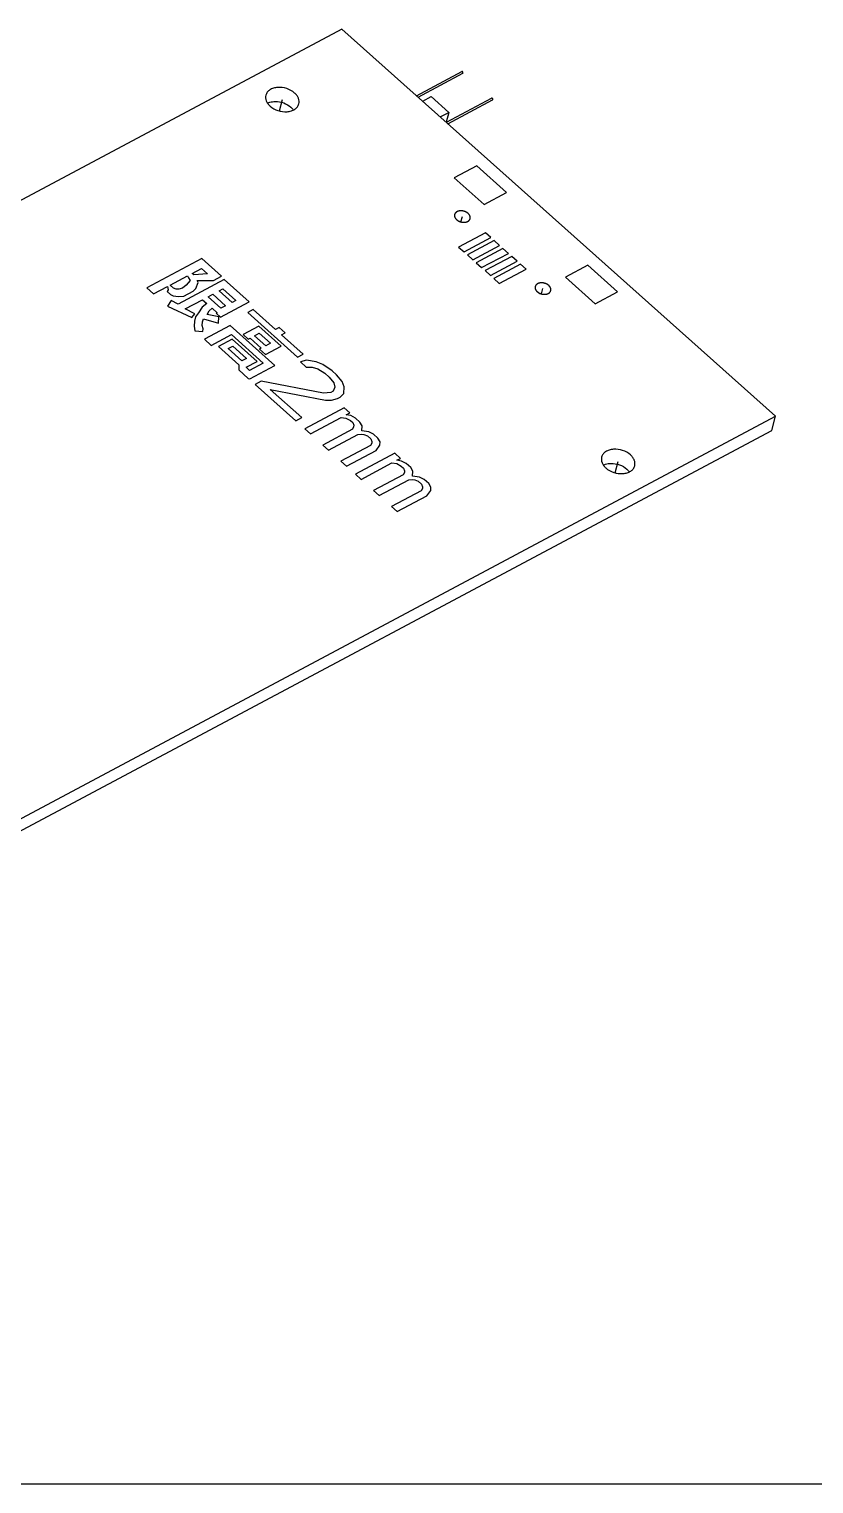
# Model space of a CAD drawing. Header units: millimetres. Extents: x 0 to 297, y 0 to 210.
# Drawn here: x 42 to 69.3, y 0 to 50.5 of the extents above; entities that cross this region are included whole.
import ezdxf

# ---------------------------------------------------------------- set-up
doc = ezdxf.new("R2010")
doc.units = ezdxf.units.MM
doc.header["$LTSCALE"] = 16.335
doc.layers.get('0').update_dxf_attribs({"linetype": 'CONTINUOUS'})

msp = doc.modelspace()

# ---------------------------------------------------------------- linework, layer by layer
at = {"color": 7, "linetype": 'Continuous'}
for p, q in [((52.88, 50.52), (29.958, 38.301)), ((67.933, 37.075), (52.88, 50.52)), ((55.469, 48.208), (57.042, 49.047)), ((55.524, 48.158), (57.075, 48.985)), ((57.082, 48.995), (57.083, 48.999)), ((55.682, 48.017), (55.975, 48.174)), ((55.975, 48.174), (56.587, 47.627)), ((56.504, 47.284), (58.077, 48.122)), ((56.559, 47.234), (58.11, 48.061)), ((58.117, 48.071), (58.118, 48.075)), ((56.294, 47.471), (56.587, 47.627)), ((56.587, 47.627), (56.498, 47.289)), ((28.263, 15.928), (67.933, 37.075)), ((67.805, 36.584), (67.933, 37.075)), ((28.134, 15.436), (67.805, 36.584)), ((0, 0), (297, 0))]:
    msp.add_line(p, q, dxfattribs=at)
at = {"color": 40, "linetype": 'Continuous'}
for p, q in [((50.704, 47.678), (50.808, 48.074)), ((57.559, 45.768), (56.78, 45.354)), ((58.594, 44.844), (57.559, 45.768)), ((56.78, 45.354), (57.815, 44.429)), ((57.815, 44.429), (58.594, 44.844)), ((57.012, 43.825), (57.061, 44.011)), ((57.861, 43.447), (56.932, 42.952)), ((56.932, 42.952), (57.12, 42.784)), ((57.12, 42.784), (58.049, 43.279)), ((58.166, 43.174), (57.237, 42.679)), ((57.426, 42.511), (58.355, 43.006)), ((58.049, 43.279), (57.861, 43.447)), ((58.355, 43.006), (58.166, 43.174)), ((48.011, 42.557), (46.098, 41.538)), ((48.698, 41.944), (48.011, 42.557)), ((57.237, 42.679), (57.426, 42.511)), ((58.472, 42.901), (57.543, 42.406)), ((57.731, 42.237), (58.66, 42.733)), ((58.778, 42.628), (57.849, 42.132)), ((58.037, 41.964), (58.966, 42.46)), ((58.66, 42.733), (58.472, 42.901)), ((58.966, 42.46), (58.778, 42.628)), ((46.911, 41.63), (47.516, 41.953)), ((47.516, 41.953), (47.544, 41.883)), ((47.676, 42.038), (47.995, 42.208)), ((47.736, 41.985), (47.676, 42.038)), ((48.204, 42.021), (47.736, 41.985)), ((47.995, 42.208), (48.204, 42.021)), ((48.411, 41.791), (48.698, 41.944)), ((57.543, 42.406), (57.731, 42.237)), ((57.849, 42.132), (58.037, 41.964)), ((59.084, 42.355), (58.155, 41.859)), ((58.343, 41.691), (59.272, 42.186)), ((59.272, 42.186), (59.084, 42.355)), ((61.416, 42.323), (60.638, 41.908)), ((62.451, 41.399), (61.416, 42.323)), ((46.098, 41.538), (46.337, 41.324)), ((46.337, 41.324), (46.815, 41.579)), ((46.841, 41.465), (46.807, 41.405)), ((46.815, 41.579), (46.841, 41.465)), ((47.03, 41.523), (46.911, 41.63)), ((47.122, 41.487), (47.03, 41.523)), ((47.215, 41.494), (47.122, 41.487)), ((48.785, 41.82), (47.191, 40.97)), ((47.341, 41.519), (47.215, 41.494)), ((47.471, 41.63), (47.341, 41.519)), ((47.602, 41.786), (47.471, 41.63)), ((47.544, 41.883), (47.602, 41.786)), ((47.709, 41.417), (47.807, 41.512)), ((47.807, 41.512), (47.879, 41.72)), ((47.851, 41.791), (48.411, 41.791)), ((47.879, 41.72), (47.851, 41.791)), ((48.612, 41.429), (48.739, 41.497)), ((49.06, 41.029), (48.612, 41.429)), ((48.739, 41.497), (49.187, 41.097)), ((49.652, 41.047), (48.785, 41.82)), ((58.155, 41.859), (58.343, 41.691)), ((59.812, 41.324), (59.861, 41.51)), ((60.638, 41.908), (61.673, 40.984)), ((46.807, 41.405), (46.926, 41.298)), ((46.948, 41.096), (46.815, 40.897)), ((46.926, 41.298), (47.018, 41.261)), ((47.191, 40.97), (46.948, 41.096)), ((47.018, 41.261), (47.203, 41.232)), ((47.203, 41.232), (47.391, 41.247)), ((47.391, 41.247), (47.709, 41.417)), ((47.432, 40.801), (48.038, 41.124)), ((48.187, 40.99), (48.026, 40.862)), ((48.038, 41.124), (48.187, 40.99)), ((48.229, 41.226), (48.389, 41.311)), ((48.677, 40.825), (48.229, 41.226)), ((48.389, 41.311), (48.837, 40.91)), ((48.663, 40.52), (49.652, 41.047)), ((49.187, 41.097), (49.06, 41.029)), ((61.673, 40.984), (62.451, 41.399)), ((46.815, 40.897), (47.667, 40.5)), ((47.767, 40.638), (47.432, 40.801)), ((47.667, 40.5), (47.767, 40.638)), ((47.793, 40.524), (47.755, 40.376)), ((47.892, 40.663), (47.793, 40.524)), ((48.026, 40.862), (47.892, 40.663)), ((48.034, 40.354), (48.07, 40.459)), ((48.07, 40.459), (48.591, 40.311)), ((48.201, 40.614), (48.269, 40.735)), ((48.601, 40.529), (48.201, 40.614)), ((48.269, 40.735), (48.367, 40.83)), ((48.367, 40.83), (48.546, 40.67)), ((48.546, 40.67), (48.514, 40.653)), ((48.514, 40.653), (48.663, 40.52)), ((48.591, 40.311), (48.601, 40.529)), ((48.837, 40.91), (48.677, 40.825)), ((49.795, 40.782), (49.604, 40.68)), ((49.604, 40.68), (51.336, 39.133)), ((50.571, 40.089), (49.795, 40.782)), ((47.755, 40.376), (47.747, 40.201)), ((47.747, 40.201), (47.77, 40.044)), ((47.77, 40.044), (48.049, 40.022)), ((48.028, 40.223), (48.034, 40.354)), ((48.053, 40.109), (48.028, 40.223)), ((48.049, 40.022), (48.053, 40.109)), ((48.992, 40.226), (48.099, 39.75)), ((50.545, 38.839), (48.992, 40.226)), ((49.986, 40.202), (49.444, 39.913)), ((49.444, 39.913), (49.623, 39.753)), ((49.846, 39.872), (50.006, 39.957)), ((50.762, 39.509), (49.986, 40.202)), ((50.006, 39.957), (50.394, 39.611)), ((50.699, 40.157), (50.571, 40.089)), ((50.908, 39.97), (50.699, 40.157)), ((50.781, 39.902), (50.908, 39.97)), ((48.099, 39.75), (48.338, 39.537)), ((48.338, 39.537), (49.039, 39.911)), ((49.063, 39.753), (48.585, 39.498)), ((48.585, 39.498), (49.302, 38.858)), ((48.924, 39.423), (49.083, 39.508)), ((49.402, 38.996), (48.924, 39.423)), ((49.039, 39.911), (50.145, 38.924)), ((49.929, 38.98), (49.063, 39.753)), ((49.083, 39.508), (49.561, 39.081)), ((49.623, 39.753), (49.687, 39.787)), ((49.687, 39.787), (50.075, 39.441)), ((50.234, 39.526), (49.846, 39.872)), ((50.075, 39.441), (50.011, 39.407)), ((50.011, 39.407), (50.22, 39.22)), ((50.22, 39.22), (50.762, 39.509)), ((50.394, 39.611), (50.234, 39.526)), ((51.527, 39.235), (50.781, 39.902)), ((49.561, 39.081), (49.402, 38.996)), ((49.547, 38.776), (49.929, 38.98)), ((50.145, 38.924), (49.666, 38.669)), ((51.336, 39.133), (51.527, 39.235)), ((51.649, 39.018), (51.439, 38.962)), ((51.439, 38.962), (51.635, 38.786)), ((51.977, 38.969), (51.649, 39.018)), ((52.219, 38.874), (51.977, 38.969)), ((49.302, 38.858), (49.294, 38.683)), ((49.294, 38.683), (49.622, 38.39)), ((49.666, 38.669), (49.547, 38.776)), ((49.684, 38.38), (50.545, 38.839)), ((51.635, 38.786), (51.842, 38.785)), ((51.842, 38.785), (52.045, 38.725)), ((52.045, 38.725), (52.283, 38.573)), ((52.536, 38.652), (52.219, 38.874)), ((52.283, 38.573), (52.44, 38.433)), ((52.44, 38.433), (52.594, 38.235)), ((52.693, 38.512), (52.536, 38.652)), ((52.886, 38.279), (52.693, 38.512)), ((49.622, 38.39), (49.684, 38.38)), ((50.075, 38.29), (49.861, 38.176)), ((49.861, 38.176), (51.273, 36.916)), ((52.241, 37.88), (50.075, 38.29)), ((50.389, 38.01), (52.309, 37.636)), ((51.486, 37.03), (50.389, 38.01)), ((52.49, 37.901), (52.241, 37.88)), ((52.576, 37.946), (52.49, 37.901)), ((52.626, 38.085), (52.576, 37.946)), ((52.594, 38.235), (52.626, 38.085)), ((52.957, 38.093), (52.886, 38.279)), ((52.943, 37.862), (52.957, 38.093)), ((52.309, 37.636), (52.515, 37.634)), ((52.515, 37.634), (52.726, 37.691)), ((52.726, 37.691), (52.811, 37.736)), ((52.811, 37.736), (52.943, 37.862)), ((51.273, 36.916), (51.486, 37.03)), ((52.954, 37.365), (51.586, 36.636)), ((51.782, 36.461), (52.851, 37.03)), ((52.851, 37.03), (53.014, 37.006)), ((53.15, 37.19), (52.954, 37.365)), ((53.014, 37.006), (53.175, 36.924)), ((53.022, 37.121), (53.15, 37.19)), ((53.185, 37.097), (53.022, 37.121)), ((53.175, 36.924), (53.253, 36.854)), ((53.346, 37.015), (53.185, 37.097)), ((53.503, 36.875), (53.346, 37.015)), ((51.586, 36.636), (51.782, 36.461)), ((53.239, 36.622), (52.213, 36.076)), ((52.409, 35.901), (53.435, 36.447)), ((53.285, 36.703), (53.239, 36.622)), ((53.253, 36.854), (53.289, 36.761)), ((53.289, 36.761), (53.285, 36.703)), ((53.435, 36.447), (53.56, 36.458)), ((53.577, 36.747), (53.503, 36.875)), ((53.56, 36.458), (53.642, 36.446)), ((53.567, 36.573), (53.577, 36.747)), ((53.813, 36.537), (53.567, 36.573)), ((53.642, 36.446), (53.763, 36.398)), ((53.763, 36.398), (53.88, 36.293)), ((53.973, 36.455), (53.813, 36.537)), ((54.13, 36.314), (53.973, 36.455)), ((52.213, 36.076), (52.409, 35.901)), ((53.866, 36.062), (52.841, 35.515)), ((53.037, 35.34), (54.062, 35.887)), ((53.913, 36.143), (53.866, 36.062)), ((53.88, 36.293), (53.916, 36.201)), ((53.916, 36.201), (53.913, 36.143)), ((54.062, 35.887), (54.198, 36.071)), ((54.205, 36.187), (54.13, 36.314)), ((54.198, 36.071), (54.205, 36.187)), ((52.841, 35.515), (53.037, 35.34)), ((54.718, 35.789), (53.35, 35.06)), ((53.546, 34.885), (54.615, 35.455)), ((54.615, 35.455), (54.779, 35.43)), ((54.914, 35.614), (54.718, 35.789)), ((54.779, 35.43), (54.939, 35.348)), ((54.786, 35.546), (54.914, 35.614)), ((54.949, 35.521), (54.786, 35.546)), ((55.11, 35.439), (54.949, 35.521)), ((55.267, 35.299), (55.11, 35.439)), ((62.37, 35.111), (62.473, 35.506)), ((53.35, 35.06), (53.546, 34.885)), ((55.003, 35.047), (53.977, 34.5)), ((54.173, 34.325), (55.199, 34.872)), ((54.939, 35.348), (55.017, 35.278)), ((55.049, 35.127), (55.003, 35.047)), ((55.017, 35.278), (55.053, 35.185)), ((55.053, 35.185), (55.049, 35.127)), ((55.199, 34.872), (55.324, 34.882)), ((55.342, 35.171), (55.267, 35.299)), ((55.324, 34.882), (55.406, 34.87)), ((55.331, 34.998), (55.342, 35.171)), ((55.577, 34.961), (55.331, 34.998)), ((55.406, 34.87), (55.527, 34.823)), ((55.737, 34.879), (55.577, 34.961)), ((55.894, 34.739), (55.737, 34.879)), ((53.977, 34.5), (54.173, 34.325)), ((55.63, 34.487), (54.605, 33.94)), ((55.527, 34.823), (55.645, 34.718)), ((55.677, 34.567), (55.63, 34.487)), ((55.645, 34.718), (55.68, 34.625)), ((55.68, 34.625), (55.677, 34.567)), ((55.826, 34.312), (55.962, 34.495)), ((55.969, 34.611), (55.894, 34.739)), ((55.962, 34.495), (55.969, 34.611)), ((54.605, 33.94), (54.801, 33.765)), ((54.801, 33.765), (55.826, 34.312))]:
    msp.add_line(p, q, dxfattribs=at)
at = {"color": 7, "linetype": 'Continuous'}
for points, knots in [([(57.073, 49.031), (57.071, 49.034), (57.066, 49.04), (57.058, 49.046), (57.05, 49.049), (57.044, 49.048), (57.042, 49.047)], [0, 0, 0, 0, 0.307619, 0.580381, 0.807737, 1, 1, 1, 1]), ([(57.083, 48.999), (57.083, 49.002), (57.083, 49.013), (57.078, 49.024), (57.073, 49.031)], [0, 0, 0, 0, 0.226226, 1, 1, 1, 1]), ([(51.235, 48.301), (51.157, 48.371), (50.964, 48.474), (50.699, 48.51), (50.498, 48.474), (50.373, 48.418), (50.278, 48.334), (50.242, 48.261), (50.232, 48.225)], [0, 0, 0, 0, 0.271165, 0.549171, 0.678259, 0.795688, 0.901558, 1, 1, 1, 1]), ([(57.075, 48.985), (57.076, 48.986), (57.079, 48.988), (57.081, 48.992), (57.082, 48.995)], [0, 0, 0, 0, 0.233282, 1, 1, 1, 1]), ([(50.232, 48.225), (50.224, 48.194), (50.219, 48.127), (50.243, 48.026), (50.299, 47.93), (50.351, 47.873), (50.381, 47.846)], [0, 0, 0, 0, 0.224493, 0.461332, 0.719166, 1, 1, 1, 1]), ([(50.375, 47.978), (50.434, 47.996), (50.598, 48.018), (50.857, 47.973), (51.034, 47.874), (51.106, 47.81)], [0, 0, 0, 0, 0.24041, 0.626635, 1, 1, 1, 1]), ([(51.383, 47.923), (51.391, 47.954), (51.397, 48.021), (51.372, 48.122), (51.317, 48.218), (51.264, 48.275), (51.235, 48.301)], [0, 0, 0, 0, 0.224493, 0.461332, 0.719166, 1, 1, 1, 1]), ([(58.108, 48.107), (58.106, 48.11), (58.101, 48.116), (58.093, 48.122), (58.085, 48.125), (58.079, 48.124), (58.077, 48.122)], [0, 0, 0, 0, 0.307619, 0.580381, 0.807737, 1, 1, 1, 1]), ([(58.118, 48.075), (58.118, 48.077), (58.118, 48.089), (58.113, 48.1), (58.108, 48.107)], [0, 0, 0, 0, 0.226226, 1, 1, 1, 1]), ([(58.11, 48.061), (58.111, 48.061), (58.114, 48.064), (58.116, 48.068), (58.117, 48.071)], [0, 0, 0, 0, 0.233282, 1, 1, 1, 1]), ([(50.293, 47.946), (50.299, 47.949), (50.326, 47.962), (50.354, 47.972), (50.375, 47.978)], [0, 0, 0, 0, 0.244151, 1, 1, 1, 1]), ([(50.381, 47.846), (50.459, 47.777), (50.651, 47.673), (50.917, 47.637), (51.118, 47.673), (51.243, 47.73), (51.337, 47.814), (51.374, 47.887), (51.383, 47.923)], [0, 0, 0, 0, 0.271165, 0.549171, 0.678259, 0.795688, 0.901558, 1, 1, 1, 1]), ([(51.106, 47.81), (51.115, 47.802), (51.147, 47.772), (51.176, 47.737), (51.194, 47.71)], [0, 0, 0, 0, 0.258064, 1, 1, 1, 1]), ([(56.79, 44.082), (56.786, 44.067), (56.783, 44.036), (56.8, 43.97), (56.833, 43.928), (56.86, 43.904)], [0, 0, 0, 0, 0.225209, 0.462967, 1, 1, 1, 1]), ([(57.262, 44.118), (57.225, 44.151), (57.134, 44.199), (57.009, 44.216), (56.915, 44.199), (56.856, 44.173), (56.811, 44.133), (56.794, 44.099), (56.79, 44.082)], [0, 0, 0, 0, 0.271222, 0.549202, 0.678281, 0.795696, 0.90156, 1, 1, 1, 1]), ([(57.332, 43.94), (57.335, 43.955), (57.338, 43.986), (57.322, 44.052), (57.288, 44.094), (57.262, 44.118)], [0, 0, 0, 0, 0.225209, 0.462967, 1, 1, 1, 1]), ([(56.86, 43.904), (56.897, 43.871), (56.987, 43.822), (57.112, 43.806), (57.207, 43.822), (57.266, 43.849), (57.31, 43.889), (57.327, 43.923), (57.332, 43.94)], [0, 0, 0, 0, 0.271222, 0.549202, 0.678281, 0.795696, 0.90156, 1, 1, 1, 1]), ([(59.59, 41.581), (59.586, 41.566), (59.584, 41.535), (59.6, 41.469), (59.633, 41.427), (59.66, 41.403)], [0, 0, 0, 0, 0.225209, 0.462967, 1, 1, 1, 1]), ([(60.062, 41.617), (60.025, 41.65), (59.934, 41.699), (59.809, 41.715), (59.715, 41.699), (59.656, 41.672), (59.611, 41.632), (59.594, 41.598), (59.59, 41.581)], [0, 0, 0, 0, 0.271222, 0.549202, 0.678281, 0.795696, 0.90156, 1, 1, 1, 1]), ([(59.66, 41.403), (59.697, 41.37), (59.787, 41.322), (59.912, 41.305), (60.007, 41.322), (60.066, 41.348), (60.11, 41.388), (60.127, 41.422), (60.132, 41.439)], [0, 0, 0, 0, 0.271222, 0.549202, 0.678281, 0.795696, 0.90156, 1, 1, 1, 1]), ([(60.132, 41.439), (60.136, 41.454), (60.138, 41.485), (60.122, 41.551), (60.088, 41.593), (60.062, 41.617)], [0, 0, 0, 0, 0.225209, 0.462967, 1, 1, 1, 1]), ([(62.9, 35.734), (62.822, 35.804), (62.63, 35.907), (62.364, 35.943), (62.163, 35.907), (62.038, 35.85), (61.944, 35.766), (61.907, 35.694), (61.898, 35.657)], [0, 0, 0, 0, 0.271165, 0.549171, 0.678259, 0.795688, 0.901558, 1, 1, 1, 1]), ([(61.898, 35.657), (61.889, 35.626), (61.884, 35.559), (61.909, 35.459), (61.964, 35.362), (62.017, 35.305), (62.046, 35.279)], [0, 0, 0, 0, 0.224493, 0.461332, 0.719166, 1, 1, 1, 1]), ([(61.958, 35.379), (61.965, 35.382), (61.991, 35.394), (62.018, 35.404), (62.038, 35.41)], [0, 0, 0, 0, 0.244274, 1, 1, 1, 1]), ([(62.038, 35.41), (62.098, 35.428), (62.261, 35.451), (62.522, 35.406), (62.699, 35.307), (62.771, 35.242)], [0, 0, 0, 0, 0.240232, 0.626491, 1, 1, 1, 1]), ([(63.049, 35.356), (63.057, 35.387), (63.062, 35.453), (63.037, 35.554), (62.982, 35.651), (62.93, 35.707), (62.9, 35.734)], [0, 0, 0, 0, 0.224493, 0.461333, 0.71917, 1, 1, 1, 1]), ([(62.046, 35.279), (62.124, 35.209), (62.317, 35.106), (62.582, 35.07), (62.783, 35.106), (62.908, 35.162), (63.003, 35.246), (63.039, 35.319), (63.049, 35.356)], [0, 0, 0, 0, 0.271166, 0.549188, 0.678265, 0.795685, 0.901555, 1, 1, 1, 1]), ([(62.771, 35.242), (62.78, 35.235), (62.812, 35.204), (62.841, 35.17), (62.86, 35.143)], [0, 0, 0, 0, 0.258068, 1, 1, 1, 1])]:
    msp.add_open_spline(points, degree=3, knots=knots, dxfattribs=at)
at = {"color": 40, "linetype": 'Continuous'}
for points, knots in [([(57.262, 44.118), (57.257, 44.122), (57.246, 44.129), (57.234, 44.139), (57.224, 44.146), (57.217, 44.151), (57.211, 44.154), (57.205, 44.157), (57.198, 44.161), (57.189, 44.166), (57.18, 44.17), (57.173, 44.174), (57.167, 44.177), (57.162, 44.179), (57.158, 44.181), (57.151, 44.183), (57.14, 44.187), (57.127, 44.191), (57.116, 44.195), (57.11, 44.197), (57.107, 44.198), (57.102, 44.199), (57.094, 44.2), (57.081, 44.202), (57.069, 44.205), (57.059, 44.207), (57.055, 44.207), (57.052, 44.208), (57.048, 44.208), (57.043, 44.208), (57.034, 44.208), (57.024, 44.209), (57.014, 44.209), (57.006, 44.209), (56.999, 44.21), (56.994, 44.21), (56.99, 44.209), (56.983, 44.209), (56.975, 44.207), (56.966, 44.206), (56.956, 44.205), (56.948, 44.204), (56.942, 44.203), (56.938, 44.203), (56.935, 44.202), (56.932, 44.201), (56.927, 44.199), (56.92, 44.197), (56.912, 44.194), (56.903, 44.191), (56.896, 44.189), (56.891, 44.188), (56.888, 44.187), (56.886, 44.185), (56.883, 44.184), (56.878, 44.181), (56.872, 44.177), (56.865, 44.173), (56.858, 44.169), (56.853, 44.166), (56.849, 44.164), (56.847, 44.163), (56.846, 44.162), (56.844, 44.16), (56.842, 44.158), (56.836, 44.153), (56.83, 44.146), (56.824, 44.14), (56.82, 44.137), (56.818, 44.135), (56.816, 44.133), (56.815, 44.132), (56.815, 44.131), (56.814, 44.13), (56.812, 44.127), (56.809, 44.122), (56.806, 44.116), (56.802, 44.11), (56.799, 44.104), (56.797, 44.1), (56.794, 44.096), (56.793, 44.09), (56.791, 44.081), (56.789, 44.069), (56.787, 44.06), (56.786, 44.055)], [0, 0, 0, 0, 0.03125, 0.0625, 0.078125, 0.09375, 0.101562, 0.109375, 0.125, 0.140625, 0.15625, 0.171875, 0.179688, 0.1875, 0.195312, 0.203125, 0.21875, 0.25, 0.265625, 0.273438, 0.277344, 0.28125, 0.296875, 0.3125, 0.34375, 0.351562, 0.359375, 0.363281, 0.367188, 0.375, 0.390625, 0.40625, 0.421875, 0.4375, 0.445312, 0.453125, 0.460938, 0.46875, 0.484375, 0.5, 0.515625, 0.53125, 0.539062, 0.546875, 0.550781, 0.554688, 0.5625, 0.578125, 0.59375, 0.609375, 0.625, 0.632812, 0.636719, 0.640625, 0.648438, 0.65625, 0.671875, 0.6875, 0.703125, 0.71875, 0.722656, 0.726562, 0.730469, 0.734375, 0.742188, 0.75, 0.78125, 0.796875, 0.804688, 0.8125, 0.816406, 0.818359, 0.820312, 0.824219, 0.828125, 0.84375, 0.859375, 0.875, 0.890625, 0.898438, 0.90625, 0.921875, 0.9375, 0.96875, 1, 1, 1, 1]), ([(56.786, 44.055), (56.786, 44.052), (56.786, 44.048), (56.786, 44.042), (56.786, 44.037), (56.786, 44.032), (56.787, 44.027), (56.788, 44.022), (56.789, 44.017), (56.79, 44.012), (56.791, 44.007), (56.793, 44.003), (56.794, 43.998), (56.796, 43.993), (56.799, 43.986), (56.801, 43.981), (56.802, 43.978)], [0, 0, 0, 0, 0.125, 0.1875, 0.25, 0.3125, 0.375, 0.4375, 0.5, 0.5625, 0.625, 0.6875, 0.75, 0.8125, 0.875, 1, 1, 1, 1]), ([(56.802, 43.978), (56.806, 43.972), (56.81, 43.962), (56.817, 43.952), (56.822, 43.946), (56.824, 43.943), (56.825, 43.941)], [0, 0, 0, 0, 0.5, 0.75, 0.875, 1, 1, 1, 1]), ([(57.311, 43.896), (57.313, 43.9), (57.316, 43.906), (57.321, 43.915), (57.323, 43.92), (57.326, 43.924), (57.327, 43.927), (57.328, 43.929), (57.329, 43.931), (57.329, 43.935), (57.331, 43.941), (57.332, 43.948), (57.333, 43.955), (57.335, 43.961), (57.335, 43.965), (57.336, 43.967), (57.335, 43.97), (57.335, 43.973), (57.335, 43.98), (57.334, 43.989), (57.333, 43.997), (57.333, 44.001), (57.333, 44.004), (57.333, 44.005), (57.332, 44.007), (57.331, 44.01), (57.33, 44.014), (57.327, 44.023), (57.323, 44.031), (57.321, 44.039), (57.32, 44.042), (57.319, 44.044), (57.318, 44.047), (57.315, 44.051), (57.311, 44.057), (57.307, 44.064), (57.302, 44.071), (57.299, 44.077), (57.296, 44.081), (57.295, 44.083), (57.292, 44.085), (57.29, 44.088), (57.286, 44.092), (57.28, 44.098), (57.272, 44.107), (57.266, 44.114), (57.262, 44.118)], [0, 0, 0, 0, 0.0625, 0.09375, 0.125, 0.140625, 0.15625, 0.164062, 0.171875, 0.1875, 0.21875, 0.25, 0.28125, 0.3125, 0.328125, 0.335938, 0.34375, 0.359375, 0.375, 0.4375, 0.46875, 0.484375, 0.492188, 0.5, 0.507812, 0.515625, 0.53125, 0.5625, 0.625, 0.640625, 0.65625, 0.664062, 0.671875, 0.6875, 0.71875, 0.75, 0.78125, 0.8125, 0.828125, 0.835938, 0.84375, 0.859375, 0.875, 0.90625, 0.9375, 1, 1, 1, 1]), ([(56.86, 43.904), (56.863, 43.901), (56.867, 43.897), (56.874, 43.892), (56.879, 43.888), (56.884, 43.884), (56.889, 43.881), (56.895, 43.877), (56.9, 43.873), (56.906, 43.87), (56.911, 43.867), (56.917, 43.863), (56.923, 43.86), (56.928, 43.857), (56.937, 43.853), (56.943, 43.85), (56.947, 43.848)], [0, 0, 0, 0, 0.125, 0.1875, 0.25, 0.3125, 0.375, 0.4375, 0.5, 0.5625, 0.625, 0.6875, 0.75, 0.8125, 0.875, 1, 1, 1, 1]), ([(56.947, 43.848), (56.951, 43.846), (56.957, 43.843), (56.965, 43.84), (56.972, 43.838), (56.978, 43.835), (56.985, 43.833), (56.991, 43.831), (56.998, 43.829), (57.004, 43.827), (57.011, 43.825), (57.017, 43.823), (57.024, 43.822), (57.031, 43.82), (57.04, 43.819), (57.047, 43.817), (57.051, 43.817)], [0, 0, 0, 0, 0.125, 0.1875, 0.25, 0.3125, 0.375, 0.4375, 0.5, 0.5625, 0.625, 0.6875, 0.75, 0.8125, 0.875, 1, 1, 1, 1]), ([(57.051, 43.817), (57.055, 43.816), (57.062, 43.815), (57.071, 43.814), (57.078, 43.813), (57.084, 43.813), (57.091, 43.812), (57.098, 43.812), (57.105, 43.812), (57.111, 43.812), (57.117, 43.812), (57.124, 43.812), (57.131, 43.812), (57.137, 43.813), (57.146, 43.813), (57.152, 43.814), (57.157, 43.815)], [0, 0, 0, 0, 0.125, 0.1875, 0.25, 0.3125, 0.375, 0.4375, 0.5, 0.5625, 0.625, 0.6875, 0.75, 0.8125, 0.875, 1, 1, 1, 1]), ([(57.157, 43.815), (57.158, 43.815), (57.161, 43.815), (57.164, 43.816), (57.169, 43.816), (57.177, 43.818), (57.187, 43.82), (57.195, 43.822), (57.198, 43.823)], [0, 0, 0, 0, 0.125, 0.1875, 0.25, 0.5, 0.75, 1, 1, 1, 1]), ([(57.198, 43.823), (57.2, 43.823), (57.203, 43.824), (57.207, 43.826), (57.212, 43.827), (57.216, 43.829), (57.221, 43.83), (57.224, 43.831), (57.227, 43.833), (57.23, 43.834), (57.236, 43.836), (57.242, 43.839), (57.246, 43.841), (57.248, 43.842)], [0, 0, 0, 0, 0.125, 0.1875, 0.25, 0.375, 0.4375, 0.5, 0.5625, 0.625, 0.75, 0.875, 1, 1, 1, 1]), ([(57.248, 43.842), (57.251, 43.844), (57.255, 43.847), (57.261, 43.85), (57.266, 43.853), (57.271, 43.856), (57.275, 43.859), (57.279, 43.863), (57.283, 43.866), (57.287, 43.869), (57.291, 43.873), (57.294, 43.876), (57.298, 43.88), (57.301, 43.884), (57.305, 43.889), (57.309, 43.893), (57.311, 43.896)], [0, 0, 0, 0, 0.125, 0.1875, 0.25, 0.3125, 0.375, 0.4375, 0.5, 0.5625, 0.625, 0.6875, 0.75, 0.8125, 0.875, 1, 1, 1, 1]), ([(60.062, 41.617), (60.057, 41.621), (60.046, 41.629), (60.034, 41.638), (60.024, 41.646), (60.017, 41.65), (60.011, 41.653), (60.006, 41.656), (59.998, 41.66), (59.989, 41.665), (59.98, 41.67), (59.973, 41.673), (59.967, 41.677), (59.963, 41.678), (59.958, 41.68), (59.951, 41.682), (59.94, 41.686), (59.927, 41.69), (59.916, 41.694), (59.91, 41.696), (59.907, 41.697), (59.902, 41.698), (59.894, 41.699), (59.881, 41.702), (59.869, 41.704), (59.859, 41.706), (59.855, 41.706), (59.852, 41.707), (59.848, 41.707), (59.843, 41.707), (59.834, 41.708), (59.824, 41.708), (59.814, 41.708), (59.806, 41.709), (59.8, 41.709), (59.795, 41.709), (59.79, 41.708), (59.783, 41.708), (59.775, 41.707), (59.766, 41.705), (59.756, 41.704), (59.748, 41.703), (59.742, 41.702), (59.738, 41.702), (59.735, 41.701), (59.732, 41.7), (59.727, 41.698), (59.72, 41.696), (59.712, 41.693), (59.703, 41.691), (59.696, 41.688), (59.691, 41.687), (59.688, 41.686), (59.686, 41.684), (59.683, 41.683), (59.678, 41.68), (59.672, 41.677), (59.665, 41.672), (59.658, 41.668), (59.653, 41.665), (59.649, 41.663), (59.647, 41.662), (59.646, 41.661), (59.644, 41.659), (59.642, 41.657), (59.636, 41.652), (59.63, 41.646), (59.624, 41.639), (59.62, 41.636), (59.618, 41.634), (59.616, 41.632), (59.615, 41.631), (59.615, 41.63), (59.614, 41.629), (59.612, 41.626), (59.609, 41.621), (59.606, 41.615), (59.602, 41.609), (59.599, 41.604), (59.597, 41.599), (59.594, 41.595), (59.593, 41.589), (59.591, 41.58), (59.589, 41.569), (59.587, 41.559), (59.586, 41.555)], [0, 0, 0, 0, 0.03125, 0.0625, 0.078125, 0.09375, 0.101562, 0.109375, 0.125, 0.140625, 0.15625, 0.171875, 0.179688, 0.1875, 0.195312, 0.203125, 0.21875, 0.25, 0.265625, 0.273438, 0.277344, 0.28125, 0.296875, 0.3125, 0.34375, 0.351562, 0.359375, 0.363281, 0.367188, 0.375, 0.390625, 0.40625, 0.421875, 0.4375, 0.445312, 0.453125, 0.460938, 0.46875, 0.484375, 0.5, 0.515625, 0.53125, 0.539062, 0.546875, 0.550781, 0.554688, 0.5625, 0.578125, 0.59375, 0.609375, 0.625, 0.632812, 0.636719, 0.640625, 0.648438, 0.65625, 0.671875, 0.6875, 0.703125, 0.71875, 0.722656, 0.726562, 0.730469, 0.734375, 0.742188, 0.75, 0.78125, 0.796875, 0.804688, 0.8125, 0.816406, 0.818359, 0.820312, 0.824219, 0.828125, 0.84375, 0.859375, 0.875, 0.890625, 0.898438, 0.90625, 0.921875, 0.9375, 0.96875, 1, 1, 1, 1]), ([(59.586, 41.555), (59.586, 41.551), (59.586, 41.547), (59.586, 41.541), (59.586, 41.536), (59.586, 41.531), (59.587, 41.526), (59.588, 41.521), (59.589, 41.516), (59.59, 41.511), (59.591, 41.507), (59.593, 41.502), (59.594, 41.497), (59.596, 41.492), (59.599, 41.485), (59.601, 41.48), (59.603, 41.477)], [0, 0, 0, 0, 0.125, 0.1875, 0.25, 0.3125, 0.375, 0.4375, 0.5, 0.5625, 0.625, 0.6875, 0.75, 0.8125, 0.875, 1, 1, 1, 1]), ([(59.603, 41.477), (59.606, 41.471), (59.611, 41.462), (59.617, 41.451), (59.622, 41.445), (59.624, 41.442), (59.625, 41.44)], [0, 0, 0, 0, 0.5, 0.75, 0.875, 1, 1, 1, 1]), ([(60.111, 41.395), (60.113, 41.399), (60.116, 41.405), (60.121, 41.414), (60.123, 41.419), (60.126, 41.423), (60.127, 41.426), (60.128, 41.428), (60.129, 41.43), (60.13, 41.434), (60.131, 41.44), (60.132, 41.447), (60.134, 41.454), (60.135, 41.46), (60.136, 41.464), (60.136, 41.467), (60.136, 41.469), (60.135, 41.472), (60.135, 41.479), (60.134, 41.488), (60.133, 41.496), (60.133, 41.5), (60.133, 41.503), (60.133, 41.505), (60.132, 41.506), (60.131, 41.509), (60.13, 41.513), (60.127, 41.522), (60.124, 41.53), (60.121, 41.538), (60.12, 41.541), (60.119, 41.543), (60.118, 41.546), (60.115, 41.55), (60.111, 41.556), (60.107, 41.563), (60.103, 41.57), (60.099, 41.576), (60.096, 41.58), (60.095, 41.582), (60.093, 41.584), (60.09, 41.587), (60.086, 41.592), (60.081, 41.597), (60.072, 41.606), (60.066, 41.613), (60.062, 41.617)], [0, 0, 0, 0, 0.0625, 0.09375, 0.125, 0.140625, 0.15625, 0.164062, 0.171875, 0.1875, 0.21875, 0.25, 0.28125, 0.3125, 0.328125, 0.335938, 0.34375, 0.359375, 0.375, 0.4375, 0.46875, 0.484375, 0.492188, 0.5, 0.507812, 0.515625, 0.53125, 0.5625, 0.625, 0.640625, 0.65625, 0.664062, 0.671875, 0.6875, 0.71875, 0.75, 0.78125, 0.8125, 0.828125, 0.835938, 0.84375, 0.859375, 0.875, 0.90625, 0.9375, 1, 1, 1, 1]), ([(59.66, 41.403), (59.663, 41.4), (59.668, 41.397), (59.674, 41.391), (59.679, 41.387), (59.684, 41.384), (59.689, 41.38), (59.695, 41.376), (59.7, 41.372), (59.706, 41.369), (59.711, 41.366), (59.717, 41.363), (59.723, 41.359), (59.728, 41.356), (59.737, 41.352), (59.743, 41.349), (59.747, 41.347)], [0, 0, 0, 0, 0.125, 0.1875, 0.25, 0.3125, 0.375, 0.4375, 0.5, 0.5625, 0.625, 0.6875, 0.75, 0.8125, 0.875, 1, 1, 1, 1]), ([(59.747, 41.347), (59.751, 41.345), (59.757, 41.343), (59.765, 41.339), (59.772, 41.337), (59.778, 41.334), (59.785, 41.332), (59.791, 41.33), (59.798, 41.328), (59.804, 41.326), (59.811, 41.324), (59.817, 41.323), (59.824, 41.321), (59.831, 41.319), (59.84, 41.318), (59.847, 41.316), (59.851, 41.316)], [0, 0, 0, 0, 0.125, 0.1875, 0.25, 0.3125, 0.375, 0.4375, 0.5, 0.5625, 0.625, 0.6875, 0.75, 0.8125, 0.875, 1, 1, 1, 1]), ([(59.851, 41.316), (59.856, 41.315), (59.862, 41.314), (59.871, 41.313), (59.878, 41.312), (59.884, 41.312), (59.891, 41.311), (59.898, 41.311), (59.905, 41.311), (59.911, 41.311), (59.918, 41.311), (59.924, 41.311), (59.931, 41.311), (59.937, 41.312), (59.946, 41.313), (59.953, 41.313), (59.957, 41.314)], [0, 0, 0, 0, 0.125, 0.1875, 0.25, 0.3125, 0.375, 0.4375, 0.5, 0.5625, 0.625, 0.6875, 0.75, 0.8125, 0.875, 1, 1, 1, 1]), ([(59.957, 41.314), (59.958, 41.314), (59.961, 41.314), (59.964, 41.315), (59.969, 41.316), (59.977, 41.317), (59.988, 41.319), (59.995, 41.321), (59.998, 41.322)], [0, 0, 0, 0, 0.125, 0.1875, 0.25, 0.5, 0.75, 1, 1, 1, 1]), ([(59.998, 41.322), (60, 41.323), (60.003, 41.323), (60.007, 41.325), (60.012, 41.326), (60.016, 41.328), (60.021, 41.329), (60.024, 41.331), (60.027, 41.332), (60.031, 41.333), (60.036, 41.335), (60.042, 41.338), (60.046, 41.34), (60.048, 41.341)], [0, 0, 0, 0, 0.125, 0.1875, 0.25, 0.375, 0.4375, 0.5, 0.5625, 0.625, 0.75, 0.875, 1, 1, 1, 1]), ([(60.048, 41.341), (60.051, 41.343), (60.055, 41.346), (60.062, 41.349), (60.066, 41.352), (60.071, 41.355), (60.075, 41.359), (60.079, 41.362), (60.084, 41.365), (60.087, 41.368), (60.091, 41.372), (60.094, 41.375), (60.098, 41.379), (60.101, 41.383), (60.106, 41.388), (60.109, 41.392), (60.111, 41.395)], [0, 0, 0, 0, 0.125, 0.1875, 0.25, 0.3125, 0.375, 0.4375, 0.5, 0.5625, 0.625, 0.6875, 0.75, 0.8125, 0.875, 1, 1, 1, 1])]:
    msp.add_open_spline(points, degree=3, knots=knots, dxfattribs=at)
for points in [[(56.825, 43.941), (56.83, 43.935), (56.841, 43.922), (56.853, 43.91), (56.86, 43.904)], [(59.625, 41.44), (59.63, 41.434), (59.641, 41.421), (59.654, 41.409), (59.66, 41.403)]]:
    msp.add_open_spline(points, degree=3, dxfattribs=at)

doc.saveas('drawing.dxf')
